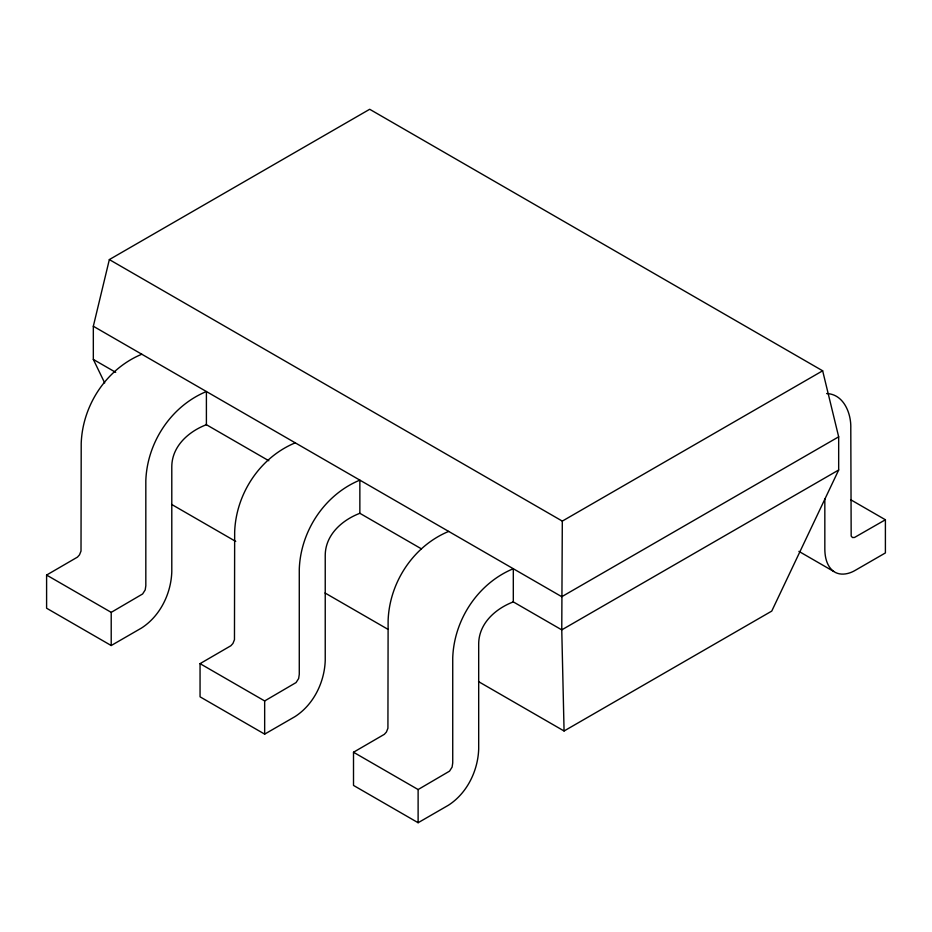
<?xml version="1.0" encoding="UTF-8"?>
<svg xmlns="http://www.w3.org/2000/svg" width="932" height="932" viewBox="0 0 932 932"><rect width="100%" height="100%" fill="white"/><g stroke="black" fill="none" stroke-linecap="round" stroke-linejoin="round"><path stroke-width="1.4" d="M822.653 370.796L562.311 521.105L561.763 629.869L564.07 730.991L771.754 611.089L838.672 470.008L838.672 436.828L822.653 370.796L369.689 109.277L109.347 259.585L93.328 326.247L93.328 359.426L104.687 382.935M141.792 354.23C106.306 368.909 82.494 405.42 81.212 443.399L81.014 551.068L79.488 554.866L77.449 557.126L46.6 575.056L46.6 608.223L111.211 645.527L141.501 628.04C160.141 616.052 171.034 593.719 171.791 571.852L171.791 466.804C171.838 446.381 188.474 431.551 206.403 424.701L206.403 391.533C170.917 406.212 147.105 442.723 145.823 480.702L145.823 585.762L145.194 589.933L142.608 593.975L111.211 612.359L46.6 575.056M295.246 442.828C259.76 457.507 235.947 494.018 234.666 531.997L234.468 639.667L232.942 643.464L230.903 645.725L200.054 663.642L200.054 696.821L264.665 734.125L294.955 716.638C313.595 704.639 324.487 682.317 325.233 660.45L325.233 555.402C325.291 534.968 341.928 520.149 359.857 513.299L421.299 548.785M448.688 531.415C413.214 546.105 389.401 582.605 388.12 620.596L387.922 728.265L386.396 732.063L384.345 734.323L353.508 752.241L353.508 785.42L418.118 822.723L448.409 805.236C467.048 793.237 477.941 770.904 478.687 749.048L478.687 644C478.745 623.566 495.37 608.736 513.311 601.897L513.311 568.718C477.825 583.409 454.012 619.908 452.731 657.899L452.731 762.947L452.102 767.129L449.515 771.16L418.118 789.544L353.508 752.241M200.054 663.642L264.665 700.946L296.061 682.573L298.648 678.531L299.277 674.349L299.277 569.301C300.558 531.322 324.371 494.81 359.857 480.131L359.857 513.299M838.672 436.828L561.763 596.701L93.328 326.247M838.672 470.008L561.763 629.869L512.856 601.629M798.91 551.371L833.697 571.456C840.163 575.941 848.749 574.182 855.11 570.419L885.4 552.932L885.4 519.765L854.551 537.449L852.512 537.554L851.172 536.086L850.788 428.079C851.266 413.342 843.693 394.073 826.637 393.56M850.613 499.68L885.4 519.765M109.347 259.585L562.311 521.105M93.328 359.426L115.696 372.334M205.937 424.433L268.824 460.746M171.57 504.387L235.726 541.422M325.047 592.997L387.945 629.31M478.524 681.607L564.07 730.991M833.697 571.456C826.847 566.365 824.89 557.289 824.832 549.204L824.832 498.841M418.118 789.544L418.118 822.723M264.665 700.946L264.665 734.125M111.211 612.359L111.211 645.527"/></g></svg>
